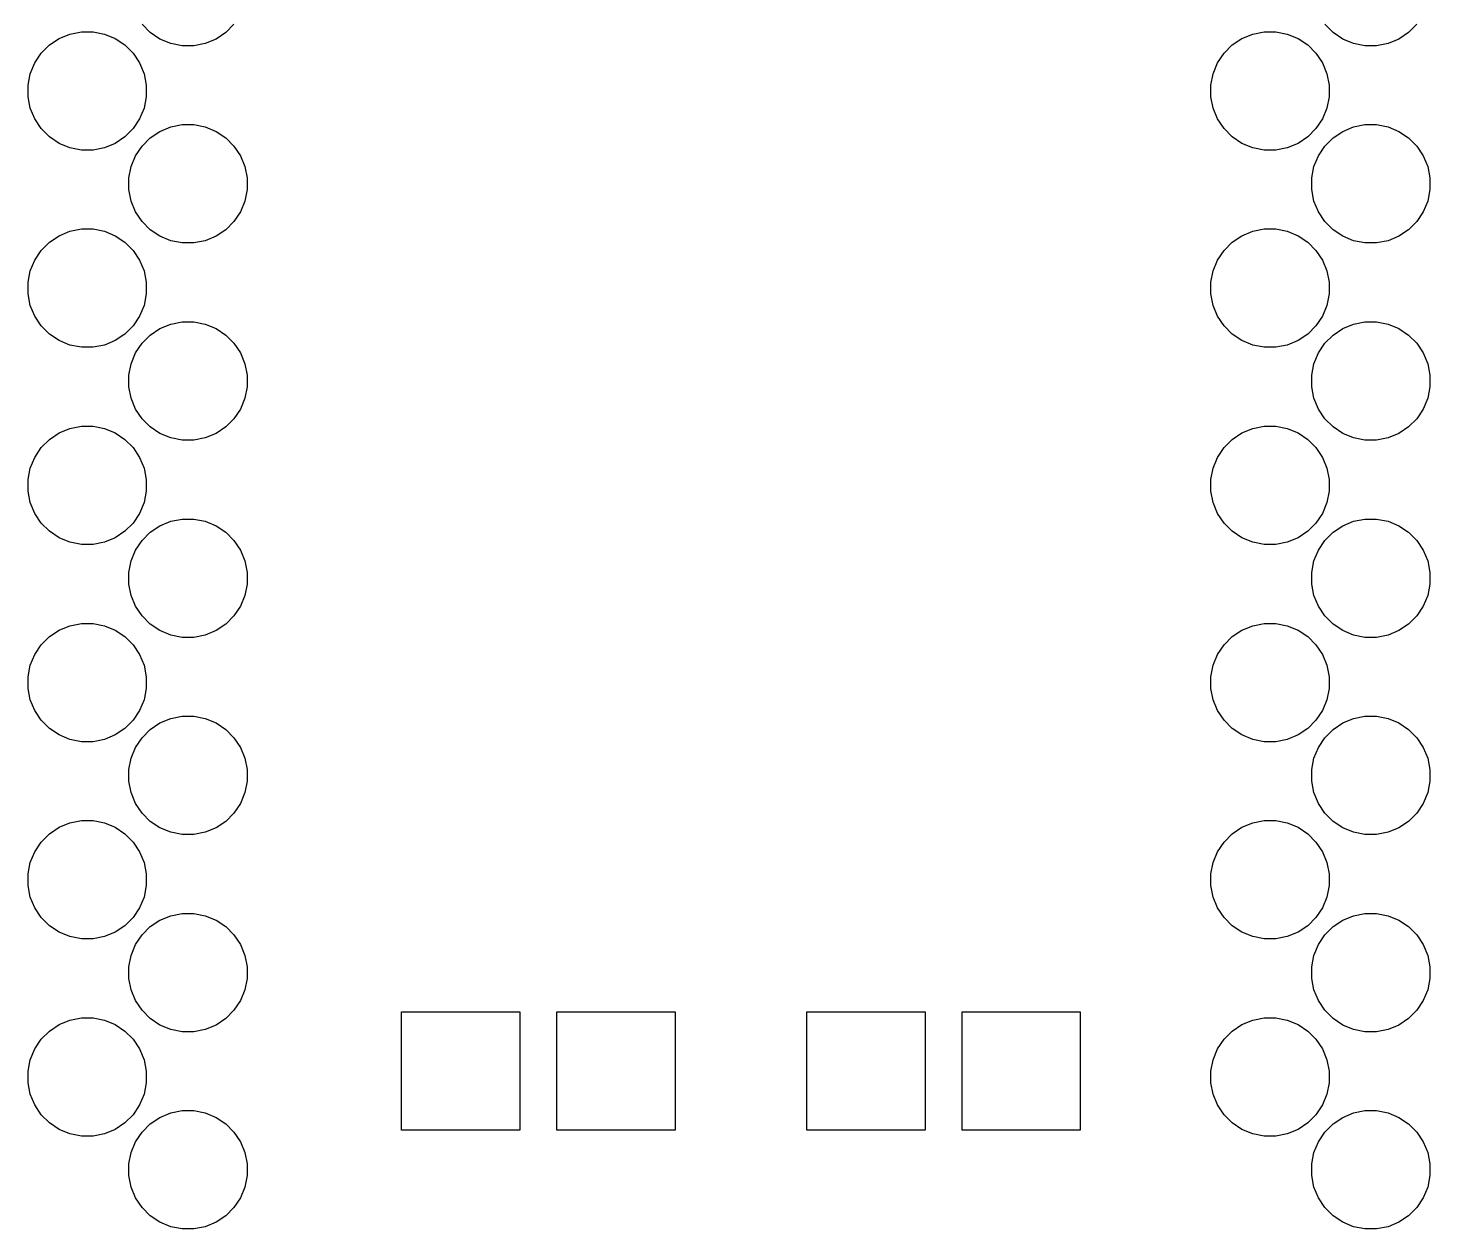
# Model space of a CAD drawing. Extents: x 105.5 to 123.9, y -77.3 to -16.1.
# Drawn here: x 105.83 to 123.89, y -46.79 to -31.32 of the extents above; entities that cross this region are included whole.
import ezdxf

# ---------------------------------------------------------------- set-up
doc = ezdxf.new("R2010")
doc.units = 0
doc.layers.add('BLACK', color=7, linetype='CONTINUOUS')

msp = doc.modelspace()

# ---------------------------------------------------------------- linework, layer by layer
at = {"layer": 'BLACK', "linetype": 'CONTINUOUS'}
for p, q in [((106.229, -31.4547), (106.368, -31.3973)), ((106.368, -31.3973), (106.515, -31.368)), ((106.515, -31.368), (106.665, -31.368)), ((106.665, -31.368), (106.812, -31.3973)), ((106.812, -31.3973), (106.951, -31.4547)), ((107.403, -31.3776), (107.297, -31.2715)), ((107.528, -31.461), (107.403, -31.3776)), ((108.375, -31.3776), (108.25, -31.461)), ((108.481, -31.2715), (108.375, -31.3776)), ((121.469, -31.4547), (121.608, -31.3973)), ((121.608, -31.3973), (121.755, -31.368)), ((121.755, -31.368), (121.905, -31.368)), ((121.905, -31.368), (122.052, -31.3973)), ((122.052, -31.3973), (122.191, -31.4547)), ((122.643, -31.3776), (122.537, -31.2715)), ((122.768, -31.461), (122.643, -31.3776)), ((123.615, -31.3776), (123.49, -31.461)), ((123.721, -31.2715), (123.615, -31.3776)), ((105.998, -31.6443), (106.104, -31.5381)), ((106.104, -31.5381), (106.229, -31.4547)), ((106.951, -31.4547), (107.076, -31.5381)), ((107.076, -31.5381), (107.182, -31.6443)), ((107.667, -31.5185), (107.528, -31.461)), ((107.814, -31.5477), (107.667, -31.5185)), ((107.964, -31.5477), (107.814, -31.5477)), ((108.111, -31.5185), (107.964, -31.5477)), ((108.25, -31.461), (108.111, -31.5185)), ((121.238, -31.6443), (121.344, -31.5381)), ((121.344, -31.5381), (121.469, -31.4547)), ((122.191, -31.4547), (122.316, -31.5381)), ((122.316, -31.5381), (122.422, -31.6443)), ((122.907, -31.5185), (122.768, -31.461)), ((123.054, -31.5477), (122.907, -31.5185)), ((123.204, -31.5477), (123.054, -31.5477)), ((123.351, -31.5185), (123.204, -31.5477)), ((123.49, -31.461), (123.351, -31.5185)), ((105.857, -31.9077), (105.915, -31.7691)), ((105.915, -31.7691), (105.998, -31.6443)), ((107.182, -31.6443), (107.265, -31.7691)), ((107.265, -31.7691), (107.323, -31.9077)), ((121.097, -31.9077), (121.155, -31.7691)), ((121.155, -31.7691), (121.238, -31.6443)), ((122.422, -31.6443), (122.505, -31.7691)), ((122.505, -31.7691), (122.563, -31.9077)), ((105.828, -32.0549), (105.857, -31.9077)), ((107.323, -31.9077), (107.352, -32.0549)), ((121.068, -32.0549), (121.097, -31.9077)), ((122.563, -31.9077), (122.592, -32.0549)), ((105.828, -32.205), (105.828, -32.0549)), ((107.352, -32.0549), (107.352, -32.205)), ((121.068, -32.205), (121.068, -32.0549)), ((122.592, -32.0549), (122.592, -32.205)), ((105.857, -32.3523), (105.828, -32.205)), ((107.352, -32.205), (107.323, -32.3523)), ((121.097, -32.3523), (121.068, -32.205)), ((122.592, -32.205), (122.563, -32.3523)), ((105.915, -32.4909), (105.857, -32.3523)), ((105.998, -32.6157), (105.915, -32.4909)), ((107.265, -32.4909), (107.182, -32.6157)), ((107.323, -32.3523), (107.265, -32.4909)), ((121.155, -32.4909), (121.097, -32.3523)), ((121.238, -32.6157), (121.155, -32.4909)), ((122.505, -32.4909), (122.422, -32.6157)), ((122.563, -32.3523), (122.505, -32.4909)), ((106.104, -32.7219), (105.998, -32.6157)), ((107.182, -32.6157), (107.076, -32.7219)), ((107.403, -32.7339), (107.528, -32.6505)), ((107.528, -32.6505), (107.667, -32.593)), ((107.667, -32.593), (107.814, -32.5637)), ((107.814, -32.5637), (107.964, -32.5637)), ((107.964, -32.5637), (108.111, -32.593)), ((108.111, -32.593), (108.25, -32.6505)), ((108.25, -32.6505), (108.375, -32.7339)), ((121.344, -32.7219), (121.238, -32.6157)), ((122.422, -32.6157), (122.316, -32.7219)), ((122.643, -32.7339), (122.768, -32.6505)), ((122.768, -32.6505), (122.907, -32.593)), ((122.907, -32.593), (123.054, -32.5637)), ((123.054, -32.5637), (123.204, -32.5637)), ((123.204, -32.5637), (123.351, -32.593)), ((123.351, -32.593), (123.49, -32.6505)), ((123.49, -32.6505), (123.615, -32.7339)), ((106.229, -32.8053), (106.104, -32.7219)), ((106.368, -32.8627), (106.229, -32.8053)), ((106.515, -32.892), (106.368, -32.8627)), ((106.812, -32.8627), (106.665, -32.892)), ((106.951, -32.8053), (106.812, -32.8627)), ((107.076, -32.7219), (106.951, -32.8053)), ((107.214, -32.9648), (107.297, -32.84)), ((107.297, -32.84), (107.403, -32.7339)), ((108.375, -32.7339), (108.481, -32.84)), ((108.481, -32.84), (108.564, -32.9648)), ((121.469, -32.8053), (121.344, -32.7219)), ((121.608, -32.8627), (121.469, -32.8053)), ((121.755, -32.892), (121.608, -32.8627)), ((122.052, -32.8627), (121.905, -32.892)), ((122.191, -32.8053), (122.052, -32.8627)), ((122.316, -32.7219), (122.191, -32.8053)), ((122.454, -32.9648), (122.537, -32.84)), ((122.537, -32.84), (122.643, -32.7339)), ((123.615, -32.7339), (123.721, -32.84)), ((123.721, -32.84), (123.804, -32.9648)), ((106.665, -32.892), (106.515, -32.892)), ((107.156, -33.1035), (107.214, -32.9648)), ((108.564, -32.9648), (108.622, -33.1035)), ((121.905, -32.892), (121.755, -32.892)), ((122.396, -33.1035), (122.454, -32.9648)), ((123.804, -32.9648), (123.862, -33.1035)), ((107.127, -33.2507), (107.156, -33.1035)), ((108.622, -33.1035), (108.651, -33.2507)), ((122.367, -33.2507), (122.396, -33.1035)), ((123.862, -33.1035), (123.891, -33.2507)), ((107.127, -33.4008), (107.127, -33.2507)), ((107.156, -33.548), (107.127, -33.4008)), ((108.651, -33.4008), (108.622, -33.548)), ((108.651, -33.2507), (108.651, -33.4008)), ((122.367, -33.4008), (122.367, -33.2507)), ((122.396, -33.548), (122.367, -33.4008)), ((123.891, -33.4008), (123.862, -33.548)), ((123.891, -33.2507), (123.891, -33.4008)), ((107.214, -33.6867), (107.156, -33.548)), ((108.622, -33.548), (108.564, -33.6867)), ((122.454, -33.6867), (122.396, -33.548)), ((123.862, -33.548), (123.804, -33.6867)), ((107.297, -33.8115), (107.214, -33.6867)), ((108.564, -33.6867), (108.481, -33.8115)), ((122.537, -33.8115), (122.454, -33.6867)), ((123.804, -33.6867), (123.721, -33.8115)), ((106.229, -33.9947), (106.368, -33.9373)), ((106.368, -33.9373), (106.515, -33.908)), ((106.515, -33.908), (106.665, -33.908)), ((106.665, -33.908), (106.812, -33.9373)), ((106.812, -33.9373), (106.951, -33.9947)), ((107.403, -33.9176), (107.297, -33.8115)), ((107.528, -34.001), (107.403, -33.9176)), ((108.375, -33.9176), (108.25, -34.001)), ((108.481, -33.8115), (108.375, -33.9176)), ((121.469, -33.9947), (121.608, -33.9373)), ((121.608, -33.9373), (121.755, -33.908)), ((121.755, -33.908), (121.905, -33.908)), ((121.905, -33.908), (122.052, -33.9373)), ((122.052, -33.9373), (122.191, -33.9947)), ((122.643, -33.9176), (122.537, -33.8115)), ((122.768, -34.001), (122.643, -33.9176)), ((123.615, -33.9176), (123.49, -34.001)), ((123.721, -33.8115), (123.615, -33.9176)), ((105.998, -34.1843), (106.104, -34.0781)), ((106.104, -34.0781), (106.229, -33.9947)), ((106.951, -33.9947), (107.076, -34.0781)), ((107.076, -34.0781), (107.182, -34.1843)), ((107.667, -34.0585), (107.528, -34.001)), ((107.814, -34.0877), (107.667, -34.0585)), ((107.964, -34.0877), (107.814, -34.0877)), ((108.111, -34.0585), (107.964, -34.0877)), ((108.25, -34.001), (108.111, -34.0585)), ((121.238, -34.1843), (121.344, -34.0781)), ((121.344, -34.0781), (121.469, -33.9947)), ((122.191, -33.9947), (122.316, -34.0781)), ((122.316, -34.0781), (122.422, -34.1843)), ((122.907, -34.0585), (122.768, -34.001)), ((123.054, -34.0877), (122.907, -34.0585)), ((123.204, -34.0877), (123.054, -34.0877)), ((123.351, -34.0585), (123.204, -34.0877)), ((123.49, -34.001), (123.351, -34.0585)), ((105.857, -34.4477), (105.915, -34.3091)), ((105.915, -34.3091), (105.998, -34.1843)), ((107.182, -34.1843), (107.265, -34.3091)), ((107.265, -34.3091), (107.323, -34.4477)), ((121.097, -34.4477), (121.155, -34.3091)), ((121.155, -34.3091), (121.238, -34.1843)), ((122.422, -34.1843), (122.505, -34.3091)), ((122.505, -34.3091), (122.563, -34.4477)), ((105.828, -34.5949), (105.857, -34.4477)), ((107.323, -34.4477), (107.352, -34.5949)), ((121.068, -34.5949), (121.097, -34.4477)), ((122.563, -34.4477), (122.592, -34.5949)), ((105.828, -34.745), (105.828, -34.5949)), ((107.352, -34.5949), (107.352, -34.745)), ((121.068, -34.745), (121.068, -34.5949)), ((122.592, -34.5949), (122.592, -34.745)), ((105.857, -34.8923), (105.828, -34.745)), ((107.352, -34.745), (107.323, -34.8923)), ((121.097, -34.8923), (121.068, -34.745)), ((122.592, -34.745), (122.563, -34.8923)), ((105.915, -35.0309), (105.857, -34.8923)), ((105.998, -35.1557), (105.915, -35.0309)), ((107.265, -35.0309), (107.182, -35.1557)), ((107.323, -34.8923), (107.265, -35.0309)), ((121.155, -35.0309), (121.097, -34.8923)), ((121.238, -35.1557), (121.155, -35.0309)), ((122.505, -35.0309), (122.422, -35.1557)), ((122.563, -34.8923), (122.505, -35.0309)), ((106.104, -35.2619), (105.998, -35.1557)), ((107.182, -35.1557), (107.076, -35.2619)), ((107.403, -35.2739), (107.528, -35.1905)), ((107.528, -35.1905), (107.667, -35.133)), ((107.667, -35.133), (107.814, -35.1037)), ((107.814, -35.1037), (107.964, -35.1037)), ((107.964, -35.1037), (108.111, -35.133)), ((108.111, -35.133), (108.25, -35.1905)), ((108.25, -35.1905), (108.375, -35.2739)), ((121.344, -35.2619), (121.238, -35.1557)), ((122.422, -35.1557), (122.316, -35.2619)), ((122.643, -35.2739), (122.768, -35.1905)), ((122.768, -35.1905), (122.907, -35.133)), ((122.907, -35.133), (123.054, -35.1037)), ((123.054, -35.1037), (123.204, -35.1037)), ((123.204, -35.1037), (123.351, -35.133)), ((123.351, -35.133), (123.49, -35.1905)), ((123.49, -35.1905), (123.615, -35.2739)), ((106.229, -35.3453), (106.104, -35.2619)), ((106.368, -35.4027), (106.229, -35.3453)), ((106.515, -35.432), (106.368, -35.4027)), ((106.812, -35.4027), (106.665, -35.432)), ((106.951, -35.3453), (106.812, -35.4027)), ((107.076, -35.2619), (106.951, -35.3453)), ((107.214, -35.5048), (107.297, -35.38)), ((107.297, -35.38), (107.403, -35.2739)), ((108.375, -35.2739), (108.481, -35.38)), ((108.481, -35.38), (108.564, -35.5048)), ((121.469, -35.3453), (121.344, -35.2619)), ((121.608, -35.4027), (121.469, -35.3453)), ((121.755, -35.432), (121.608, -35.4027)), ((122.052, -35.4027), (121.905, -35.432)), ((122.191, -35.3453), (122.052, -35.4027)), ((122.316, -35.2619), (122.191, -35.3453)), ((122.454, -35.5048), (122.537, -35.38)), ((122.537, -35.38), (122.643, -35.2739)), ((123.615, -35.2739), (123.721, -35.38)), ((123.721, -35.38), (123.804, -35.5048)), ((106.665, -35.432), (106.515, -35.432)), ((107.156, -35.6435), (107.214, -35.5048)), ((108.564, -35.5048), (108.622, -35.6435)), ((121.905, -35.432), (121.755, -35.432)), ((122.396, -35.6435), (122.454, -35.5048)), ((123.804, -35.5048), (123.862, -35.6435)), ((107.127, -35.7907), (107.156, -35.6435)), ((108.622, -35.6435), (108.651, -35.7907)), ((122.367, -35.7907), (122.396, -35.6435)), ((123.862, -35.6435), (123.891, -35.7907)), ((107.127, -35.9408), (107.127, -35.7907)), ((107.156, -36.088), (107.127, -35.9408)), ((108.651, -35.9408), (108.622, -36.088)), ((108.651, -35.7907), (108.651, -35.9408)), ((122.367, -35.9408), (122.367, -35.7907)), ((122.396, -36.088), (122.367, -35.9408)), ((123.891, -35.9408), (123.862, -36.088)), ((123.891, -35.7907), (123.891, -35.9408)), ((107.214, -36.2267), (107.156, -36.088)), ((108.622, -36.088), (108.564, -36.2267)), ((122.454, -36.2267), (122.396, -36.088)), ((123.862, -36.088), (123.804, -36.2267)), ((107.297, -36.3515), (107.214, -36.2267)), ((108.564, -36.2267), (108.481, -36.3515)), ((122.537, -36.3515), (122.454, -36.2267)), ((123.804, -36.2267), (123.721, -36.3515)), ((106.229, -36.5347), (106.368, -36.4773)), ((106.368, -36.4773), (106.515, -36.448)), ((106.515, -36.448), (106.665, -36.448)), ((106.665, -36.448), (106.812, -36.4773)), ((106.812, -36.4773), (106.951, -36.5347)), ((107.403, -36.4576), (107.297, -36.3515)), ((107.528, -36.541), (107.403, -36.4576)), ((108.375, -36.4576), (108.25, -36.541)), ((108.481, -36.3515), (108.375, -36.4576)), ((121.469, -36.5347), (121.608, -36.4773)), ((121.608, -36.4773), (121.755, -36.448)), ((121.755, -36.448), (121.905, -36.448)), ((121.905, -36.448), (122.052, -36.4773)), ((122.052, -36.4773), (122.191, -36.5347)), ((122.643, -36.4576), (122.537, -36.3515)), ((122.768, -36.541), (122.643, -36.4576)), ((123.615, -36.4576), (123.49, -36.541)), ((123.721, -36.3515), (123.615, -36.4576)), ((105.998, -36.7243), (106.104, -36.6181)), ((106.104, -36.6181), (106.229, -36.5347)), ((106.951, -36.5347), (107.076, -36.6181)), ((107.076, -36.6181), (107.182, -36.7243)), ((107.667, -36.5985), (107.528, -36.541)), ((107.814, -36.6277), (107.667, -36.5985)), ((107.964, -36.6277), (107.814, -36.6277)), ((108.111, -36.5985), (107.964, -36.6277)), ((108.25, -36.541), (108.111, -36.5985)), ((121.238, -36.7243), (121.344, -36.6181)), ((121.344, -36.6181), (121.469, -36.5347)), ((122.191, -36.5347), (122.316, -36.6181)), ((122.316, -36.6181), (122.422, -36.7243)), ((122.907, -36.5985), (122.768, -36.541)), ((123.054, -36.6277), (122.907, -36.5985)), ((123.204, -36.6277), (123.054, -36.6277)), ((123.351, -36.5985), (123.204, -36.6277)), ((123.49, -36.541), (123.351, -36.5985)), ((105.915, -36.8491), (105.998, -36.7243)), ((107.182, -36.7243), (107.265, -36.8491)), ((121.155, -36.8491), (121.238, -36.7243)), ((122.422, -36.7243), (122.505, -36.8491)), ((105.828, -37.1349), (105.857, -36.9877)), ((105.857, -36.9877), (105.915, -36.8491)), ((107.265, -36.8491), (107.323, -36.9877)), ((107.323, -36.9877), (107.352, -37.1349)), ((121.068, -37.1349), (121.097, -36.9877)), ((121.097, -36.9877), (121.155, -36.8491)), ((122.505, -36.8491), (122.563, -36.9877)), ((122.563, -36.9877), (122.592, -37.1349)), ((105.828, -37.285), (105.828, -37.1349)), ((107.352, -37.1349), (107.352, -37.285)), ((121.068, -37.285), (121.068, -37.1349)), ((122.592, -37.1349), (122.592, -37.285)), ((105.857, -37.4323), (105.828, -37.285)), ((107.352, -37.285), (107.323, -37.4323)), ((121.097, -37.4323), (121.068, -37.285)), ((122.592, -37.285), (122.563, -37.4323)), ((105.915, -37.5709), (105.857, -37.4323)), ((105.998, -37.6957), (105.915, -37.5709)), ((107.265, -37.5709), (107.182, -37.6957)), ((107.323, -37.4323), (107.265, -37.5709)), ((121.155, -37.5709), (121.097, -37.4323)), ((121.238, -37.6957), (121.155, -37.5709)), ((122.505, -37.5709), (122.422, -37.6957)), ((122.563, -37.4323), (122.505, -37.5709)), ((106.104, -37.8019), (105.998, -37.6957)), ((107.182, -37.6957), (107.076, -37.8019)), ((107.403, -37.8139), (107.528, -37.7305)), ((107.528, -37.7305), (107.667, -37.673)), ((107.667, -37.673), (107.814, -37.6437)), ((107.814, -37.6437), (107.964, -37.6437)), ((107.964, -37.6437), (108.111, -37.673)), ((108.111, -37.673), (108.25, -37.7305)), ((108.25, -37.7305), (108.375, -37.8139)), ((121.344, -37.8019), (121.238, -37.6957)), ((122.422, -37.6957), (122.316, -37.8019)), ((122.643, -37.8139), (122.768, -37.7305)), ((122.768, -37.7305), (122.907, -37.673)), ((122.907, -37.673), (123.054, -37.6437)), ((123.054, -37.6437), (123.204, -37.6437)), ((123.204, -37.6437), (123.351, -37.673)), ((123.351, -37.673), (123.49, -37.7305)), ((123.49, -37.7305), (123.615, -37.8139)), ((106.229, -37.8853), (106.104, -37.8019)), ((106.368, -37.9427), (106.229, -37.8853)), ((106.951, -37.8853), (106.812, -37.9427)), ((107.076, -37.8019), (106.951, -37.8853)), ((107.214, -38.0448), (107.297, -37.92)), ((107.297, -37.92), (107.403, -37.8139)), ((108.375, -37.8139), (108.481, -37.92)), ((108.481, -37.92), (108.564, -38.0448)), ((121.469, -37.8853), (121.344, -37.8019)), ((121.608, -37.9427), (121.469, -37.8853)), ((122.191, -37.8853), (122.052, -37.9427)), ((122.316, -37.8019), (122.191, -37.8853)), ((122.454, -38.0448), (122.537, -37.92)), ((122.537, -37.92), (122.643, -37.8139)), ((123.615, -37.8139), (123.721, -37.92)), ((123.721, -37.92), (123.804, -38.0448)), ((106.515, -37.972), (106.368, -37.9427)), ((106.665, -37.972), (106.515, -37.972)), ((106.812, -37.9427), (106.665, -37.972)), ((107.156, -38.1835), (107.214, -38.0448)), ((108.564, -38.0448), (108.622, -38.1835)), ((121.755, -37.972), (121.608, -37.9427)), ((121.905, -37.972), (121.755, -37.972)), ((122.052, -37.9427), (121.905, -37.972)), ((122.396, -38.1835), (122.454, -38.0448)), ((123.804, -38.0448), (123.862, -38.1835)), ((107.127, -38.3307), (107.156, -38.1835)), ((108.622, -38.1835), (108.651, -38.3307)), ((122.367, -38.3307), (122.396, -38.1835)), ((123.862, -38.1835), (123.891, -38.3307)), ((107.127, -38.4808), (107.127, -38.3307)), ((108.651, -38.3307), (108.651, -38.4808)), ((122.367, -38.4808), (122.367, -38.3307)), ((123.891, -38.3307), (123.891, -38.4808)), ((107.156, -38.628), (107.127, -38.4808)), ((107.214, -38.7667), (107.156, -38.628)), ((108.622, -38.628), (108.564, -38.7667)), ((108.651, -38.4808), (108.622, -38.628)), ((122.396, -38.628), (122.367, -38.4808)), ((122.454, -38.7667), (122.396, -38.628)), ((123.862, -38.628), (123.804, -38.7667)), ((123.891, -38.4808), (123.862, -38.628)), ((107.297, -38.8915), (107.214, -38.7667)), ((108.564, -38.7667), (108.481, -38.8915)), ((122.537, -38.8915), (122.454, -38.7667)), ((123.804, -38.7667), (123.721, -38.8915)), ((106.368, -39.0173), (106.515, -38.988)), ((106.515, -38.988), (106.665, -38.988)), ((106.665, -38.988), (106.812, -39.0173)), ((107.403, -38.9976), (107.297, -38.8915)), ((107.528, -39.081), (107.403, -38.9976)), ((108.375, -38.9976), (108.25, -39.081)), ((108.481, -38.8915), (108.375, -38.9976)), ((121.608, -39.0173), (121.755, -38.988)), ((121.755, -38.988), (121.905, -38.988)), ((121.905, -38.988), (122.052, -39.0173)), ((122.643, -38.9976), (122.537, -38.8915)), ((122.768, -39.081), (122.643, -38.9976)), ((123.615, -38.9976), (123.49, -39.081)), ((123.721, -38.8915), (123.615, -38.9976)), ((105.998, -39.2643), (106.104, -39.1581)), ((106.104, -39.1581), (106.229, -39.0747)), ((106.229, -39.0747), (106.368, -39.0173)), ((106.812, -39.0173), (106.951, -39.0747)), ((106.951, -39.0747), (107.076, -39.1581)), ((107.076, -39.1581), (107.182, -39.2643)), ((107.667, -39.1385), (107.528, -39.081)), ((107.814, -39.1677), (107.667, -39.1385)), ((107.964, -39.1677), (107.814, -39.1677)), ((108.111, -39.1385), (107.964, -39.1677)), ((108.25, -39.081), (108.111, -39.1385)), ((121.238, -39.2643), (121.344, -39.1581)), ((121.344, -39.1581), (121.469, -39.0747)), ((121.469, -39.0747), (121.608, -39.0173)), ((122.052, -39.0173), (122.191, -39.0747)), ((122.191, -39.0747), (122.316, -39.1581)), ((122.316, -39.1581), (122.422, -39.2643)), ((122.907, -39.1385), (122.768, -39.081)), ((123.054, -39.1677), (122.907, -39.1385)), ((123.204, -39.1677), (123.054, -39.1677)), ((123.351, -39.1385), (123.204, -39.1677)), ((123.49, -39.081), (123.351, -39.1385)), ((105.915, -39.3891), (105.998, -39.2643)), ((107.182, -39.2643), (107.265, -39.3891)), ((121.155, -39.3891), (121.238, -39.2643)), ((122.422, -39.2643), (122.505, -39.3891)), ((105.828, -39.6749), (105.857, -39.5277)), ((105.857, -39.5277), (105.915, -39.3891)), ((107.265, -39.3891), (107.323, -39.5277)), ((107.323, -39.5277), (107.352, -39.6749)), ((121.068, -39.6749), (121.097, -39.5277)), ((121.097, -39.5277), (121.155, -39.3891)), ((122.505, -39.3891), (122.563, -39.5277)), ((122.563, -39.5277), (122.592, -39.6749)), ((105.828, -39.825), (105.828, -39.6749)), ((107.352, -39.6749), (107.352, -39.825)), ((121.068, -39.825), (121.068, -39.6749)), ((122.592, -39.6749), (122.592, -39.825)), ((105.857, -39.9723), (105.828, -39.825)), ((107.352, -39.825), (107.323, -39.9723)), ((121.097, -39.9723), (121.068, -39.825)), ((122.592, -39.825), (122.563, -39.9723)), ((105.915, -40.1109), (105.857, -39.9723)), ((107.323, -39.9723), (107.265, -40.1109)), ((121.155, -40.1109), (121.097, -39.9723)), ((122.563, -39.9723), (122.505, -40.1109)), ((105.998, -40.2357), (105.915, -40.1109)), ((106.104, -40.3419), (105.998, -40.2357)), ((107.182, -40.2357), (107.076, -40.3419)), ((107.265, -40.1109), (107.182, -40.2357)), ((107.403, -40.3539), (107.528, -40.2705)), ((107.528, -40.2705), (107.667, -40.213)), ((107.667, -40.213), (107.814, -40.1837)), ((107.814, -40.1837), (107.964, -40.1837)), ((107.964, -40.1837), (108.111, -40.213)), ((108.111, -40.213), (108.25, -40.2705)), ((108.25, -40.2705), (108.375, -40.3539)), ((121.238, -40.2357), (121.155, -40.1109)), ((121.344, -40.3419), (121.238, -40.2357)), ((122.422, -40.2357), (122.316, -40.3419)), ((122.505, -40.1109), (122.422, -40.2357)), ((122.643, -40.3539), (122.768, -40.2705)), ((122.768, -40.2705), (122.907, -40.213)), ((122.907, -40.213), (123.054, -40.1837)), ((123.054, -40.1837), (123.204, -40.1837)), ((123.204, -40.1837), (123.351, -40.213)), ((123.351, -40.213), (123.49, -40.2705)), ((123.49, -40.2705), (123.615, -40.3539)), ((106.229, -40.4253), (106.104, -40.3419)), ((106.368, -40.4827), (106.229, -40.4253)), ((106.951, -40.4253), (106.812, -40.4827)), ((107.076, -40.3419), (106.951, -40.4253)), ((107.214, -40.5848), (107.297, -40.46)), ((107.297, -40.46), (107.403, -40.3539)), ((108.375, -40.3539), (108.481, -40.46)), ((108.481, -40.46), (108.564, -40.5848)), ((121.469, -40.4253), (121.344, -40.3419)), ((121.608, -40.4827), (121.469, -40.4253)), ((122.191, -40.4253), (122.052, -40.4827)), ((122.316, -40.3419), (122.191, -40.4253)), ((122.454, -40.5848), (122.537, -40.46)), ((122.537, -40.46), (122.643, -40.3539)), ((123.615, -40.3539), (123.721, -40.46)), ((123.721, -40.46), (123.804, -40.5848)), ((106.515, -40.512), (106.368, -40.4827)), ((106.665, -40.512), (106.515, -40.512)), ((106.812, -40.4827), (106.665, -40.512)), ((107.156, -40.7235), (107.214, -40.5848)), ((108.564, -40.5848), (108.622, -40.7235)), ((121.755, -40.512), (121.608, -40.4827)), ((121.905, -40.512), (121.755, -40.512)), ((122.052, -40.4827), (121.905, -40.512)), ((122.396, -40.7235), (122.454, -40.5848)), ((123.804, -40.5848), (123.862, -40.7235)), ((107.127, -40.8707), (107.156, -40.7235)), ((108.622, -40.7235), (108.651, -40.8707)), ((122.367, -40.8707), (122.396, -40.7235)), ((123.862, -40.7235), (123.891, -40.8707)), ((107.127, -41.0208), (107.127, -40.8707)), ((108.651, -40.8707), (108.651, -41.0208)), ((122.367, -41.0208), (122.367, -40.8707)), ((123.891, -40.8707), (123.891, -41.0208)), ((107.156, -41.168), (107.127, -41.0208)), ((107.214, -41.3067), (107.156, -41.168)), ((108.622, -41.168), (108.564, -41.3067)), ((108.651, -41.0208), (108.622, -41.168)), ((122.396, -41.168), (122.367, -41.0208)), ((122.454, -41.3067), (122.396, -41.168)), ((123.862, -41.168), (123.804, -41.3067)), ((123.891, -41.0208), (123.862, -41.168)), ((107.297, -41.4315), (107.214, -41.3067)), ((108.564, -41.3067), (108.481, -41.4315)), ((122.537, -41.4315), (122.454, -41.3067)), ((123.804, -41.3067), (123.721, -41.4315)), ((106.368, -41.5573), (106.515, -41.528)), ((106.515, -41.528), (106.665, -41.528)), ((106.665, -41.528), (106.812, -41.5573)), ((107.403, -41.5376), (107.297, -41.4315)), ((107.528, -41.621), (107.403, -41.5376)), ((108.375, -41.5376), (108.25, -41.621)), ((108.481, -41.4315), (108.375, -41.5376)), ((121.608, -41.5573), (121.755, -41.528)), ((121.755, -41.528), (121.905, -41.528)), ((121.905, -41.528), (122.052, -41.5573)), ((122.643, -41.5376), (122.537, -41.4315)), ((122.768, -41.621), (122.643, -41.5376)), ((123.615, -41.5376), (123.49, -41.621)), ((123.721, -41.4315), (123.615, -41.5376)), ((105.998, -41.8043), (106.104, -41.6981)), ((106.104, -41.6981), (106.229, -41.6147)), ((106.229, -41.6147), (106.368, -41.5573)), ((106.812, -41.5573), (106.951, -41.6147)), ((106.951, -41.6147), (107.076, -41.6981)), ((107.076, -41.6981), (107.182, -41.8043)), ((107.667, -41.6785), (107.528, -41.621)), ((107.814, -41.7077), (107.667, -41.6785)), ((107.964, -41.7077), (107.814, -41.7077)), ((108.111, -41.6785), (107.964, -41.7077)), ((108.25, -41.621), (108.111, -41.6785)), ((121.238, -41.8043), (121.344, -41.6981)), ((121.344, -41.6981), (121.469, -41.6147)), ((121.469, -41.6147), (121.608, -41.5573)), ((122.052, -41.5573), (122.191, -41.6147)), ((122.191, -41.6147), (122.316, -41.6981)), ((122.316, -41.6981), (122.422, -41.8043)), ((122.907, -41.6785), (122.768, -41.621)), ((123.054, -41.7077), (122.907, -41.6785)), ((123.204, -41.7077), (123.054, -41.7077)), ((123.351, -41.6785), (123.204, -41.7077)), ((123.49, -41.621), (123.351, -41.6785)), ((105.915, -41.9291), (105.998, -41.8043)), ((107.182, -41.8043), (107.265, -41.9291)), ((121.155, -41.9291), (121.238, -41.8043)), ((122.422, -41.8043), (122.505, -41.9291)), ((105.828, -42.2149), (105.857, -42.0677)), ((105.857, -42.0677), (105.915, -41.9291)), ((107.265, -41.9291), (107.323, -42.0677)), ((107.323, -42.0677), (107.352, -42.2149)), ((121.068, -42.2149), (121.097, -42.0677)), ((121.097, -42.0677), (121.155, -41.9291)), ((122.505, -41.9291), (122.563, -42.0677)), ((122.563, -42.0677), (122.592, -42.2149)), ((105.828, -42.365), (105.828, -42.2149)), ((107.352, -42.2149), (107.352, -42.365)), ((121.068, -42.365), (121.068, -42.2149)), ((122.592, -42.2149), (122.592, -42.365)), ((105.857, -42.5123), (105.828, -42.365)), ((107.352, -42.365), (107.323, -42.5123)), ((121.097, -42.5123), (121.068, -42.365)), ((122.592, -42.365), (122.563, -42.5123)), ((105.915, -42.6509), (105.857, -42.5123)), ((107.323, -42.5123), (107.265, -42.6509)), ((121.155, -42.6509), (121.097, -42.5123)), ((122.563, -42.5123), (122.505, -42.6509)), ((105.998, -42.7757), (105.915, -42.6509)), ((106.104, -42.8819), (105.998, -42.7757)), ((107.182, -42.7757), (107.076, -42.8819)), ((107.265, -42.6509), (107.182, -42.7757)), ((107.528, -42.8105), (107.667, -42.753)), ((107.667, -42.753), (107.814, -42.7237)), ((107.814, -42.7237), (107.964, -42.7237)), ((107.964, -42.7237), (108.111, -42.753)), ((108.111, -42.753), (108.25, -42.8105)), ((121.238, -42.7757), (121.155, -42.6509)), ((121.344, -42.8819), (121.238, -42.7757)), ((122.422, -42.7757), (122.316, -42.8819)), ((122.505, -42.6509), (122.422, -42.7757)), ((122.768, -42.8105), (122.907, -42.753)), ((122.907, -42.753), (123.054, -42.7237)), ((123.054, -42.7237), (123.204, -42.7237)), ((123.204, -42.7237), (123.351, -42.753)), ((123.351, -42.753), (123.49, -42.8105)), ((106.229, -42.9653), (106.104, -42.8819)), ((106.368, -43.0227), (106.229, -42.9653)), ((106.951, -42.9653), (106.812, -43.0227)), ((107.076, -42.8819), (106.951, -42.9653)), ((107.297, -43), (107.403, -42.8939)), ((107.403, -42.8939), (107.528, -42.8105)), ((108.25, -42.8105), (108.375, -42.8939)), ((108.375, -42.8939), (108.481, -43)), ((121.469, -42.9653), (121.344, -42.8819)), ((121.608, -43.0227), (121.469, -42.9653)), ((122.191, -42.9653), (122.052, -43.0227)), ((122.316, -42.8819), (122.191, -42.9653)), ((122.537, -43), (122.643, -42.8939)), ((122.643, -42.8939), (122.768, -42.8105)), ((123.49, -42.8105), (123.615, -42.8939)), ((123.615, -42.8939), (123.721, -43)), ((106.515, -43.052), (106.368, -43.0227)), ((106.665, -43.052), (106.515, -43.052)), ((106.812, -43.0227), (106.665, -43.052)), ((107.156, -43.2635), (107.214, -43.1248)), ((107.214, -43.1248), (107.297, -43)), ((108.481, -43), (108.564, -43.1248)), ((108.564, -43.1248), (108.622, -43.2635)), ((121.755, -43.052), (121.608, -43.0227)), ((121.905, -43.052), (121.755, -43.052)), ((122.052, -43.0227), (121.905, -43.052)), ((122.396, -43.2635), (122.454, -43.1248)), ((122.454, -43.1248), (122.537, -43)), ((123.721, -43), (123.804, -43.1248)), ((123.804, -43.1248), (123.862, -43.2635)), ((107.127, -43.4107), (107.156, -43.2635)), ((108.622, -43.2635), (108.651, -43.4107)), ((122.367, -43.4107), (122.396, -43.2635)), ((123.862, -43.2635), (123.891, -43.4107)), ((107.127, -43.5608), (107.127, -43.4107)), ((108.651, -43.4107), (108.651, -43.5608)), ((122.367, -43.5608), (122.367, -43.4107)), ((123.891, -43.4107), (123.891, -43.5608)), ((107.156, -43.708), (107.127, -43.5608)), ((107.214, -43.8467), (107.156, -43.708)), ((108.622, -43.708), (108.564, -43.8467)), ((108.651, -43.5608), (108.622, -43.708)), ((122.396, -43.708), (122.367, -43.5608)), ((122.454, -43.8467), (122.396, -43.708)), ((123.862, -43.708), (123.804, -43.8467)), ((123.891, -43.5608), (123.862, -43.708)), ((107.297, -43.9715), (107.214, -43.8467)), ((108.564, -43.8467), (108.481, -43.9715)), ((122.537, -43.9715), (122.454, -43.8467)), ((123.804, -43.8467), (123.721, -43.9715)), ((106.368, -44.0973), (106.515, -44.068)), ((106.515, -44.068), (106.665, -44.068)), ((106.665, -44.068), (106.812, -44.0973)), ((107.403, -44.0776), (107.297, -43.9715)), ((108.481, -43.9715), (108.375, -44.0776)), ((110.64, -45.5168), (110.64, -43.9928)), ((110.64, -43.9928), (112.164, -43.9928)), ((112.164, -43.9928), (112.164, -45.5168)), ((112.64, -45.5168), (112.64, -43.9928)), ((112.64, -43.9928), (114.164, -43.9928)), ((114.164, -43.9928), (114.164, -45.5168)), ((115.862, -45.5168), (115.862, -43.9928)), ((115.862, -43.9928), (117.386, -43.9928)), ((117.386, -43.9928), (117.386, -45.5168)), ((117.862, -45.5168), (117.862, -43.9928)), ((117.862, -43.9928), (119.386, -43.9928)), ((119.386, -43.9928), (119.386, -45.5168)), ((121.608, -44.0973), (121.755, -44.068)), ((121.755, -44.068), (121.905, -44.068)), ((121.905, -44.068), (122.052, -44.0973)), ((122.643, -44.0776), (122.537, -43.9715)), ((123.721, -43.9715), (123.615, -44.0776)), ((105.998, -44.3443), (106.104, -44.2381)), ((106.104, -44.2381), (106.229, -44.1547)), ((106.229, -44.1547), (106.368, -44.0973)), ((106.812, -44.0973), (106.951, -44.1547)), ((106.951, -44.1547), (107.076, -44.2381)), ((107.076, -44.2381), (107.182, -44.3443)), ((107.528, -44.161), (107.403, -44.0776)), ((107.667, -44.2185), (107.528, -44.161)), ((107.814, -44.2477), (107.667, -44.2185)), ((107.964, -44.2477), (107.814, -44.2477)), ((108.111, -44.2185), (107.964, -44.2477)), ((108.25, -44.161), (108.111, -44.2185)), ((108.375, -44.0776), (108.25, -44.161)), ((121.238, -44.3443), (121.344, -44.2381)), ((121.344, -44.2381), (121.469, -44.1547)), ((121.469, -44.1547), (121.608, -44.0973)), ((122.052, -44.0973), (122.191, -44.1547)), ((122.191, -44.1547), (122.316, -44.2381)), ((122.316, -44.2381), (122.422, -44.3443)), ((122.768, -44.161), (122.643, -44.0776)), ((122.907, -44.2185), (122.768, -44.161)), ((123.054, -44.2477), (122.907, -44.2185)), ((123.204, -44.2477), (123.054, -44.2477)), ((123.351, -44.2185), (123.204, -44.2477)), ((123.49, -44.161), (123.351, -44.2185)), ((123.615, -44.0776), (123.49, -44.161)), ((105.915, -44.4691), (105.998, -44.3443)), ((107.182, -44.3443), (107.265, -44.4691)), ((121.155, -44.4691), (121.238, -44.3443)), ((122.422, -44.3443), (122.505, -44.4691)), ((105.828, -44.755), (105.857, -44.6077)), ((105.857, -44.6077), (105.915, -44.4691)), ((107.265, -44.4691), (107.323, -44.6077)), ((107.323, -44.6077), (107.352, -44.755)), ((121.068, -44.755), (121.097, -44.6077)), ((121.097, -44.6077), (121.155, -44.4691)), ((122.505, -44.4691), (122.563, -44.6077)), ((122.563, -44.6077), (122.592, -44.755)), ((105.828, -44.905), (105.828, -44.755)), ((107.352, -44.755), (107.352, -44.905)), ((121.068, -44.905), (121.068, -44.755)), ((122.592, -44.755), (122.592, -44.905)), ((105.857, -45.0523), (105.828, -44.905)), ((107.352, -44.905), (107.323, -45.0523)), ((121.097, -45.0523), (121.068, -44.905)), ((122.592, -44.905), (122.563, -45.0523)), ((105.915, -45.1909), (105.857, -45.0523)), ((107.323, -45.0523), (107.265, -45.1909)), ((121.155, -45.1909), (121.097, -45.0523)), ((122.563, -45.0523), (122.505, -45.1909)), ((105.998, -45.3157), (105.915, -45.1909)), ((106.104, -45.4219), (105.998, -45.3157)), ((107.182, -45.3157), (107.076, -45.4219)), ((107.265, -45.1909), (107.182, -45.3157)), ((107.528, -45.3505), (107.667, -45.293)), ((107.667, -45.293), (107.814, -45.2637)), ((107.814, -45.2637), (107.964, -45.2637)), ((107.964, -45.2637), (108.111, -45.293)), ((108.111, -45.293), (108.25, -45.3505)), ((121.238, -45.3157), (121.155, -45.1909)), ((121.344, -45.4219), (121.238, -45.3157)), ((122.422, -45.3157), (122.316, -45.4219)), ((122.505, -45.1909), (122.422, -45.3157)), ((122.768, -45.3505), (122.907, -45.293)), ((122.907, -45.293), (123.054, -45.2637)), ((123.054, -45.2637), (123.204, -45.2637)), ((123.204, -45.2637), (123.351, -45.293)), ((123.351, -45.293), (123.49, -45.3505)), ((106.229, -45.5053), (106.104, -45.4219)), ((106.368, -45.5627), (106.229, -45.5053)), ((106.951, -45.5053), (106.812, -45.5627)), ((107.076, -45.4219), (106.951, -45.5053)), ((107.297, -45.54), (107.403, -45.4339)), ((107.403, -45.4339), (107.528, -45.3505)), ((108.25, -45.3505), (108.375, -45.4339)), ((108.375, -45.4339), (108.481, -45.54)), ((112.164, -45.5168), (110.64, -45.5168)), ((114.164, -45.5168), (112.64, -45.5168)), ((117.386, -45.5168), (115.862, -45.5168)), ((119.386, -45.5168), (117.862, -45.5168)), ((121.469, -45.5053), (121.344, -45.4219)), ((121.608, -45.5627), (121.469, -45.5053)), ((122.191, -45.5053), (122.052, -45.5627)), ((122.316, -45.4219), (122.191, -45.5053)), ((122.537, -45.54), (122.643, -45.4339)), ((122.643, -45.4339), (122.768, -45.3505)), ((123.49, -45.3505), (123.615, -45.4339)), ((123.615, -45.4339), (123.721, -45.54)), ((106.515, -45.592), (106.368, -45.5627)), ((106.665, -45.592), (106.515, -45.592)), ((106.812, -45.5627), (106.665, -45.592)), ((107.156, -45.8035), (107.214, -45.6648)), ((107.214, -45.6648), (107.297, -45.54)), ((108.481, -45.54), (108.564, -45.6648)), ((108.564, -45.6648), (108.622, -45.8035)), ((121.755, -45.592), (121.608, -45.5627)), ((121.905, -45.592), (121.755, -45.592)), ((122.052, -45.5627), (121.905, -45.592)), ((122.396, -45.8035), (122.454, -45.6648)), ((122.454, -45.6648), (122.537, -45.54)), ((123.721, -45.54), (123.804, -45.6648)), ((123.804, -45.6648), (123.862, -45.8035)), ((107.127, -45.9507), (107.156, -45.8035)), ((108.622, -45.8035), (108.651, -45.9507)), ((122.367, -45.9507), (122.396, -45.8035)), ((123.862, -45.8035), (123.891, -45.9507)), ((107.127, -46.1008), (107.127, -45.9507)), ((108.651, -45.9507), (108.651, -46.1008)), ((122.367, -46.1008), (122.367, -45.9507)), ((123.891, -45.9507), (123.891, -46.1008)), ((107.156, -46.248), (107.127, -46.1008)), ((108.651, -46.1008), (108.622, -46.248)), ((122.396, -46.248), (122.367, -46.1008)), ((123.891, -46.1008), (123.862, -46.248)), ((107.214, -46.3867), (107.156, -46.248)), ((107.297, -46.5115), (107.214, -46.3867)), ((108.564, -46.3867), (108.481, -46.5115)), ((108.622, -46.248), (108.564, -46.3867)), ((122.454, -46.3867), (122.396, -46.248)), ((122.537, -46.5115), (122.454, -46.3867)), ((123.804, -46.3867), (123.721, -46.5115)), ((123.862, -46.248), (123.804, -46.3867)), ((107.403, -46.6176), (107.297, -46.5115)), ((108.481, -46.5115), (108.375, -46.6176)), ((122.643, -46.6176), (122.537, -46.5115)), ((123.721, -46.5115), (123.615, -46.6176)), ((107.528, -46.701), (107.403, -46.6176)), ((107.667, -46.7585), (107.528, -46.701)), ((107.814, -46.7877), (107.667, -46.7585)), ((108.111, -46.7585), (107.964, -46.7877)), ((108.25, -46.701), (108.111, -46.7585)), ((108.375, -46.6176), (108.25, -46.701)), ((122.768, -46.701), (122.643, -46.6176)), ((122.907, -46.7585), (122.768, -46.701)), ((123.054, -46.7877), (122.907, -46.7585)), ((123.351, -46.7585), (123.204, -46.7877)), ((123.49, -46.701), (123.351, -46.7585)), ((123.615, -46.6176), (123.49, -46.701)), ((107.964, -46.7877), (107.814, -46.7877)), ((123.204, -46.7877), (123.054, -46.7877))]:
    msp.add_line(p, q, dxfattribs=at)

doc.saveas('drawing.dxf')
